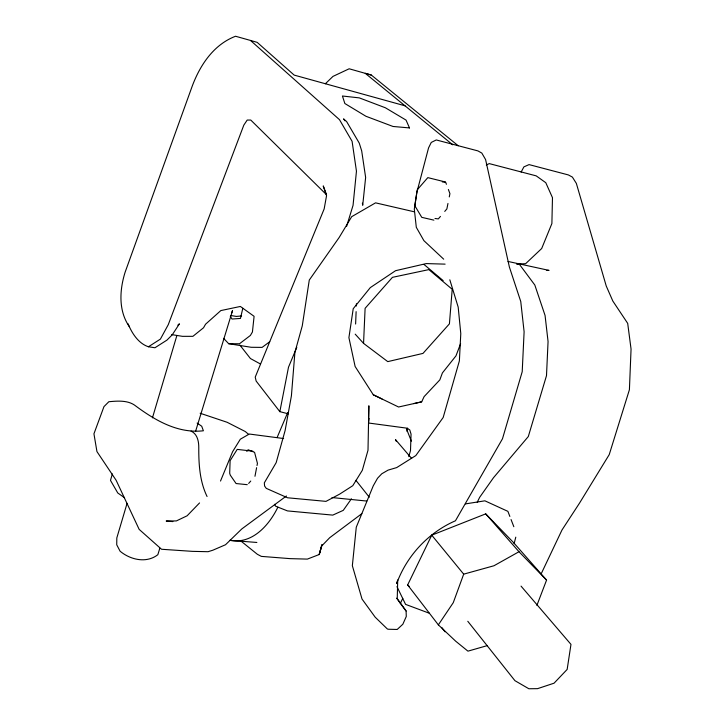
<?xml version="1.0" encoding="UTF-8"?>
<svg xmlns="http://www.w3.org/2000/svg" width="725" height="725" viewBox="0 0 725 725"><rect width="100%" height="100%" fill="white"/><g stroke="black" fill="none" stroke-linecap="round" stroke-linejoin="round"><path stroke-width="1.09" d="M368.663 416.911L368.862 405.782L368.001 450.243L362.31 470.326L352.785 485.696L339.653 494.124L325.996 501.374L287.535 497.776L266.256 488.351L264.589 486.013L264.335 482.841L276.171 462.65L285.106 430.559L291.405 395.868L294.912 352.359L302.271 325.842L309.276 280.067L339.155 237.492L351.688 216.684L375.559 202.846L413.975 211.727M397.708 579.946L397.246 598.614L406.1 611.003L406.281 616.467L402.837 624.243L397.2 629.463L388.428 629.246L387.404 629.019L375.188 617.183L362.02 599.04L352.35 565.699L356.274 527.202L373.257 485.841L377.535 478.255L381.794 473.769L388.102 470.117L396.693 467.589L415.806 455.581L443.174 417.5L459.378 360.887L460.783 333.572L458.182 307.11L449.826 279.805M355.612 324.03L356.12 311.65M356.347 306.022L356.437 303.775M363.551 343.369L365.11 308.315L392.433 277.34L428.874 269.609L452.21 289.293L449.418 323.848L422.983 353.401L387.766 361.621L363.551 343.369L355.205 334.153M368.599 422.249L369.161 418.144M407.006 431.384L407.631 428.094M254.964 476.289L256.614 467.67M257.022 465.513L257.438 463.357L254.575 452.355L248.14 449.763L246.763 451.367M288.459 413.857L279.841 411.655L288.505 367.185L296.77 347.438M242.803 308.288L240.455 318.447L232.027 319.027L230.305 316.417M447.959 203.471L446.872 208.927L444.733 211.419M449.273 196.919L449.926 193.638L448.376 189.488M514.116 543.668L515.783 537.153M321.818 544.792L319.208 554.525L307.364 559.102L290.154 558.64L261.335 556.383L257.366 554.299L240.283 540.524M321.963 544.937L319.208 554.525L321.746 545.934L329.703 537.705L361.866 513.653M397.454 580.843L396.675 583.543C406.834 555.694 428.285 532.63 455.454 520.777L502.479 438.788L522.208 371.717L524.112 331.787L520.758 301.528L509.367 266.981L485.596 159.573L481.817 153.075L477.92 150.9L436.26 139.952L431.257 142.435L428.557 147.891L416.775 192.623L414.31 209.153L416.304 227.324L423.907 240.664L443.691 259.178M408.764 456.623L410.495 450.642L411.057 434.13L409.752 429.907L406.906 428.167L368.644 423.028M112.357 473.942L110.481 480.385L117.767 492.973L124.546 497.749M127.083 503.322L116.816 537.941L116.734 544.792L120.096 551.217C130.437 559.845 146.495 563.579 157.842 554.697L159.826 548.209M152.449 417.854L176.846 335.63M195.523 431.547L232.544 310.554L231.465 313.381M346.613 226.336L353.057 205.32L356.455 171.2L352.087 141.302L339.481 119.661L250.497 40.446L235.543 36.25C213.694 44.597 200.191 64.915 192.288 85.976L125.135 272.165C119.543 289.973 118.275 310.663 129.331 326.676M536.89 605.393L546.568 580.091L518.991 551.734L493.952 565.763L463.692 574.155L453.27 602.665L438.353 624.859L455.653 641.163L467.942 651.15L487.263 645.622M460.611 343.641L455.962 355.875L442.413 372.913L439.83 379.891L424.098 396.647L421.687 401.831L398.578 407.006L373.284 394.772L355.123 366.487L348.906 337.651L353.22 308.714L370.303 287.608L395.56 270.697L426.291 263.583L445.114 264.136M220.509 481.047L232.607 451.693L240.328 439.205L249.309 434.03L283.611 438.534M277.131 437.483L287.698 412.552M541.575 572.995L561.984 530.002L579.574 503.032L609.227 454.629L629.409 389.724L631.058 349.106L627.696 323.377L612.833 301.056L606.245 286.022L576.357 183.407L572.397 177.099L568.346 174.924L529.051 164.602L523.894 166.886L521.139 172.07M438.353 624.859L407.649 584.948L431.737 535.177L485.714 513.871L513.345 542.363L546.568 580.091M406.1 611.003L400.354 603.363L402.783 598.352M477.213 502.298L479.66 497.332L493.507 477.702L528.308 436.541L546.496 375.659L548.064 341.538L545.064 315.447L534.814 285.016L519.064 263.855L516.843 263.909M277.856 507.201C269.156 525.308 252.019 544.611 229.843 540.333L256.868 542.463M351.435 498.791L343.251 510.364L332.775 515.112L287.453 510.907L275.618 506.213L274.576 504.292M440.456 216.413L438.326 218.905L434.982 218.488M325.353 83.765L332.974 76.397L349.16 68.784L371.309 75.047L458.209 145.761M248.657 483.421L250.759 481.047M199.556 502.933L187.113 515.792L176.365 520.922L166.188 521.03L172.903 521.601M177.815 325.144L179.428 323.812L172.269 334.796L166.931 340.125L154.933 347.755L148.453 346.758A102.95 46.436 -79.9 0 1 128.098 323.83M269.736 341.72L262.097 347.393L251.158 347.284L228.683 343.704L223.59 338.348M286.42 495.991L241.833 528.906L225.511 544.747L212.842 550.212L208.066 551.707L192.397 551.353L161.53 549.26L139.155 529.377L116.163 480.331L96.942 451.575L93.942 433.813L103.956 406.643L108.841 401.732C117.214 400.943 127.174 400.127 134.442 405.039C154.362 419.893 177.444 433.767 203.39 430.777L201.722 426.237L197.118 423.083M148.453 346.758L160.406 339.101L168.254 324.7L243.818 125.135L247.207 120.051L250.768 120.051L326.495 194.699L323.241 185.917L326.558 195.641L324.166 208.909L255.227 377.109L256.152 381.069L279.841 411.655M486.312 165.028L489.221 163.596L536.201 175.867L545.789 182.7L552.477 197.68L551.888 223.554L541.675 248.539L525.634 263.683L516.853 264.09M413.767 403.617L421.687 401.831M465.423 503.902L484.889 500.821L507.881 511.343L509.865 516.463M241.597 315.955L236.305 316.426L230.767 315.493M546.822 270.443L549.061 270.398L508.035 261.453M228.683 343.704L239.468 343.777L250.379 335.458L252.427 331.996L254.094 316.317L240.365 306.458L220.826 310.581L205.547 324.229L203.535 327.763L192.904 336.327L182.464 336.337L171.653 334.615M442.277 181.903L445.648 182.22L446.428 184.295M332.005 497.558L366.705 501.048M247.279 484.681L236.078 483.539L230.269 475.129L229.689 473.253L230.115 460.683L237.22 449.382L252.853 451.204M433.903 220.137L421.778 217.355L415.271 206.471L415.062 204.359L417.283 189.751L427.822 177.625L445.295 181.948M200.163 413.25L227.115 422.276L245.304 431.547L248.702 434.447M405.067 105.823L294.169 75.101L257.176 42.358L250.497 40.446M371.309 75.047L365.255 73.316L452.763 144.828M429.245 613.205L405.583 604.378L396.956 586.634M373.284 394.772L382.048 398.986M260.184 363.859L250.442 358.54L239.866 345.073M191.065 431.103C197.472 434.039 198.84 441.498 198.768 447.851C198.713 464.399 199.728 481.382 207.06 496.507M424.179 264.607L443.147 280.62M407.649 584.948L409.308 586.443M485.714 513.871L518.991 551.734M411.637 458.436L395.478 439.586L396.367 441.434M521.039 586.117L570.974 644.38L567.158 669.429L554.054 683.195L537.551 688.659L528.851 688.75L514.931 680.675L467.788 621.289M431.737 535.177L463.692 574.155M355.921 480.349L369.288 497.196M441.688 627.415L445.059 631.801M344.973 120.812L343.55 118.873L346.595 121.528L359.265 143.133L361.693 150.9L365.636 177.444L362.718 205.257L362.382 203.109M396.629 598.179L400.354 603.363M406.489 428.919L411.383 441.181M511.052 519.544L513.835 526.722M409.498 127.926L393.004 126.467L365.926 116.263L344.855 103.521L342.427 96.008L359.31 97.884L385.374 107.771L406.045 120.096L409.498 127.926"/></g></svg>
